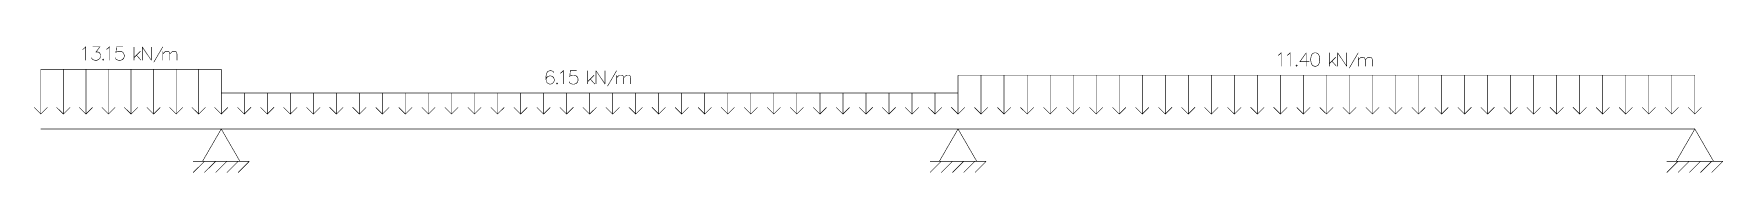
# Model space of a CAD drawing. Extents: x 1166 to 13607, y 3556 to 4491.
import ezdxf

# ---------------------------------------------------------------- set-up
doc = ezdxf.new("R2010")
doc.units = 0

msp = doc.modelspace()

# ---------------------------------------------------------------- linework, layer by layer
at = {"color": 176, "linetype": 'CONTINUOUS', "const_width": 4}
for points in [[(1525.40631, 4467.297337), (1534.862139, 4472.025375), (1549.045882, 4486.209488), (1549.045882, 4386.920694)], [(1601.052941, 4486.209488), (1653.060001, 4486.209488), (1624.692514, 4448.385186), (1638.876257, 4448.385186), (1648.332086, 4443.657148), (1653.060001, 4438.92911), (1657.787915, 4424.744996), (1657.787915, 4415.288921), (1653.060001, 4401.104807), (1643.604172, 4391.648732), (1629.420428, 4386.920694), (1615.236685, 4386.920694), (1601.052941, 4391.648732), (1596.325027, 4396.37677), (1591.597113, 4405.832845)], [(1700.339145, 4467.297337), (1709.794974, 4472.025375), (1723.978717, 4486.209488), (1723.978717, 4386.920694)], [(1823.264921, 4486.209488), (1775.985777, 4486.209488), (1771.257862, 4443.657148), (1775.985777, 4448.385186), (1790.16952, 4453.113223), (1804.353263, 4453.113223), (1818.537007, 4448.385186), (1827.992836, 4438.92911), (1832.72075, 4424.744996), (1832.72075, 4415.288921), (1827.992836, 4401.104807), (1818.537007, 4391.648732), (1804.353263, 4386.920694), (1790.16952, 4386.920694), (1775.985777, 4391.648732), (1771.257862, 4396.37677), (1766.529948, 4405.832845)], [(1903.639467, 4486.209488), (1903.639467, 4386.920694)], [(1965.102355, 4486.209488), (1965.102355, 4386.920694)], [(1965.102355, 4486.209488), (2031.293158, 4386.920694)], [(2031.293158, 4486.209488), (2031.293158, 4386.920694)], [(2050.204815, 4372.73658), (2116.395618, 4486.209488)], [(1676.699573, 4396.37677), (1671.971658, 4391.648732), (1676.699573, 4386.920694), (1681.427487, 4391.648732), (1676.699573, 4396.37677)], [(1950.918612, 4453.113223), (1903.639467, 4405.832845)], [(1922.551125, 4424.744996), (1955.646526, 4386.920694)], [(2116.395618, 4453.113223), (2116.395618, 4386.920694)], [(2116.395618, 4434.201072), (2130.579361, 4448.385186), (2140.03519, 4453.113223), (2154.218934, 4453.113223), (2163.674762, 4448.385186), (2168.402677, 4434.201072), (2168.402677, 4386.920694)], [(2168.402677, 4434.201072), (2182.58642, 4448.385186), (2192.042249, 4453.113223), (2206.225993, 4453.113223), (2215.681822, 4448.385186), (2220.409736, 4434.201072), (2220.409736, 4386.920694)], [(10328.224142, 4423.252878), (10337.679971, 4427.980916), (10351.863714, 4442.165029), (10351.863714, 4342.876235)], [(10394.414945, 4423.252878), (10403.870774, 4427.980916), (10418.054517, 4442.165029), (10418.054517, 4342.876235)], [(10465.333662, 4352.332311), (10460.605747, 4347.604273), (10465.333662, 4342.876235), (10470.061576, 4347.604273), (10465.333662, 4352.332311)], [(10536.252378, 4442.165029), (10488.973234, 4375.9725), (10559.891951, 4375.9725)], [(10536.252378, 4442.165029), (10536.252378, 4342.876235)], [(10597.715266, 4442.165029), (10583.531523, 4437.436991), (10574.075694, 4423.252878), (10569.34778, 4399.612689), (10569.34778, 4385.428576), (10574.075694, 4361.788386), (10583.531523, 4347.604273), (10597.715266, 4342.876235), (10607.171095, 4342.876235), (10621.354839, 4347.604273), (10630.810668, 4361.788386), (10635.538582, 4385.428576), (10635.538582, 4399.612689), (10630.810668, 4423.252878), (10621.354839, 4437.436991), (10607.171095, 4442.165029), (10597.715266, 4442.165029)], [(10706.457299, 4442.165029), (10706.457299, 4342.876235)], [(10753.736444, 4409.068765), (10706.457299, 4361.788386)], [(10725.368957, 4380.700538), (10758.464358, 4342.876235)], [(10767.920187, 4442.165029), (10767.920187, 4342.876235)], [(10767.920187, 4442.165029), (10834.11099, 4342.876235)], [(10834.11099, 4442.165029), (10834.11099, 4342.876235)], [(10853.022647, 4328.692122), (10919.21345, 4442.165029)], [(10919.21345, 4409.068765), (10919.21345, 4342.876235)], [(10919.21345, 4390.156613), (10933.397193, 4404.340727), (10942.853022, 4409.068765), (10957.036766, 4409.068765), (10966.492594, 4404.340727), (10971.220509, 4390.156613), (10971.220509, 4342.876235)], [(10971.220509, 4390.156613), (10985.404252, 4404.340727), (10994.860081, 4409.068765), (11009.043825, 4409.068765), (11018.499654, 4404.340727), (11023.227568, 4390.156613), (11023.227568, 4342.876235)], [(1218.000242, 3989.765517), (1218.000242, 4320.728164)], [(2546.727462, 4320.728164), (1218.000242, 4320.728164)], [(1384.091144, 3989.765517), (1384.091144, 4320.728164)], [(1550.182047, 3989.765517), (1550.182047, 4320.728164)], [(1716.272949, 3989.765517), (1716.272949, 4320.728164)], [(1882.363852, 3989.765517), (1882.363852, 4320.728164)], [(2048.454754, 3989.765517), (2048.454754, 4320.728164)], [(2214.545657, 3989.765517), (2214.545657, 4320.728164)], [(2380.636559, 3989.765517), (2380.636559, 4320.728164)], [(2546.727462, 3989.765517), (2546.727462, 4320.728164)], [(4994.782326, 4295.84754), (4990.054412, 4305.303615), (4975.870668, 4310.031653), (4966.414839, 4310.031653), (4952.231096, 4305.303615), (4942.775267, 4291.119502), (4938.047353, 4267.479313), (4938.047353, 4243.839124), (4942.775267, 4224.926972), (4952.231096, 4215.470897), (4966.414839, 4210.742859), (4971.142754, 4210.742859), (4985.326497, 4215.470897), (4994.782326, 4224.926972), (4999.510241, 4239.111086), (4999.510241, 4243.839124), (4994.782326, 4258.023237), (4985.326497, 4267.479313), (4971.142754, 4272.207351), (4966.414839, 4272.207351), (4952.231096, 4267.479313), (4942.775267, 4258.023237), (4938.047353, 4243.839124)], [(5042.061471, 4291.119502), (5051.5173, 4295.84754), (5065.701043, 4310.031653), (5065.701043, 4210.742859)], [(5164.987247, 4310.031653), (5117.708102, 4310.031653), (5112.980188, 4267.479313), (5117.708102, 4272.207351), (5131.891845, 4276.935388), (5146.075589, 4276.935388), (5160.259332, 4272.207351), (5169.715161, 4262.751275), (5174.443076, 4248.567161), (5174.443076, 4239.111086), (5169.715161, 4224.926972), (5160.259332, 4215.470897), (5146.075589, 4210.742859), (5131.891845, 4210.742859), (5117.708102, 4215.470897), (5112.980188, 4220.198935), (5108.252273, 4229.65501)], [(5245.361793, 4310.031653), (5245.361793, 4210.742859)], [(5292.640937, 4276.935388), (5245.361793, 4229.65501)], [(5264.27345, 4248.567161), (5297.368852, 4210.742859)], [(5306.824681, 4310.031653), (5306.824681, 4210.742859)], [(5306.824681, 4310.031653), (5373.015483, 4210.742859)], [(5373.015483, 4310.031653), (5373.015483, 4210.742859)], [(5391.927141, 4196.558745), (5458.117943, 4310.031653)], [(5458.117943, 4276.935388), (5458.117943, 4210.742859)], [(5458.117943, 4258.023237), (5472.301687, 4272.207351), (5481.757516, 4276.935388), (5495.941259, 4276.935388), (5505.397088, 4272.207351), (5510.125002, 4258.023237), (5510.125002, 4210.742859)], [(5510.125002, 4258.023237), (5524.308746, 4272.207351), (5533.764575, 4276.935388), (5547.948318, 4276.935388), (5557.404147, 4272.207351), (5562.132062, 4258.023237), (5562.132062, 4210.742859)], [(7972.36361, 3989.765517), (7972.36361, 4276.683706)], [(7972.36361, 4276.683706), (13397.999758, 4276.683706)], [(8141.91474, 3989.765517), (8141.91474, 4276.683706)], [(8311.465869, 3989.765517), (8311.465869, 4276.683706)], [(8481.016999, 3989.765517), (8481.016999, 4276.683706)], [(8650.568128, 3989.765517), (8650.568128, 4276.683706)], [(8820.119258, 3989.765517), (8820.119258, 4276.683706)], [(8989.670388, 3989.765517), (8989.670388, 4276.683706)], [(9159.221517, 3989.765517), (9159.221517, 4276.683706)], [(9328.772647, 3989.765517), (9328.772647, 4276.683706)], [(9498.323777, 3989.765517), (9498.323777, 4276.683706)], [(9667.874906, 3989.765517), (9667.874906, 4276.683706)], [(9837.426036, 3989.765517), (9837.426036, 4276.683706)], [(10006.977165, 3989.765517), (10006.977165, 4276.683706)], [(10176.528295, 3989.765517), (10176.528295, 4276.683706)], [(10346.079425, 3989.765517), (10346.079425, 4276.683706)], [(10515.630554, 3989.765517), (10515.630554, 4276.683706)], [(10685.181684, 3989.765517), (10685.181684, 4276.683706)], [(10854.732814, 3989.765517), (10854.732814, 4276.683706)], [(11024.283943, 3989.765517), (11024.283943, 4276.683706)], [(11193.835073, 3989.765517), (11193.835073, 4276.683706)], [(11363.386202, 3989.765517), (11363.386202, 4276.683706)], [(11532.937332, 3989.765517), (11532.937332, 4276.683706)], [(11702.488462, 3989.765517), (11702.488462, 4276.683706)], [(11872.039591, 3989.765517), (11872.039591, 4276.683706)], [(12041.590721, 3989.765517), (12041.590721, 4276.683706)], [(12211.141851, 3989.765517), (12211.141851, 4276.683706)], [(12380.69298, 3989.765517), (12380.69298, 4276.683706)], [(12550.24411, 3989.765517), (12550.24411, 4276.683706)], [(12719.79524, 3989.765517), (12719.79524, 4276.683706)], [(12889.346369, 3989.765517), (12889.346369, 4276.683706)], [(13058.897499, 3989.765517), (13058.897499, 4276.683706)], [(13228.448628, 3989.765517), (13228.448628, 4276.683706)], [(13397.999758, 3989.765517), (13397.999758, 4276.683706)], [(2546.727462, 3989.765517), (2546.727462, 4144.550329)], [(2546.727462, 4144.550329), (7972.36361, 4144.550329)], [(2716.278592, 3989.765517), (2716.278592, 4144.550329)], [(2885.829721, 3989.765517), (2885.829721, 4144.550329)], [(3055.380851, 3989.765517), (3055.380851, 4144.550329)], [(3224.93198, 3989.765517), (3224.93198, 4144.550329)], [(3394.48311, 3989.765517), (3394.48311, 4144.550329)], [(3564.03424, 3989.765517), (3564.03424, 4144.550329)], [(3733.585369, 3989.765517), (3733.585369, 4144.550329)], [(3903.136499, 3989.765517), (3903.136499, 4144.550329)], [(4072.687629, 3989.765517), (4072.687629, 4144.550329)], [(4242.238758, 3989.765517), (4242.238758, 4144.550329)], [(4411.789888, 3989.765517), (4411.789888, 4144.550329)], [(4581.341017, 3989.765517), (4581.341017, 4144.550329)], [(4750.892147, 3989.765517), (4750.892147, 4144.550329)], [(4920.443277, 3989.765517), (4920.443277, 4144.550329)], [(5018.421898, 4220.198935), (5013.693984, 4215.470897), (5018.421898, 4210.742859), (5023.149813, 4215.470897), (5018.421898, 4220.198935)], [(5089.994406, 3989.765517), (5089.994406, 4144.550329)], [(5259.545536, 3989.765517), (5259.545536, 4144.550329)], [(5429.096666, 3989.765517), (5429.096666, 4144.550329)], [(5598.647795, 3989.765517), (5598.647795, 4144.550329)], [(5768.198925, 3989.765517), (5768.198925, 4144.550329)], [(5937.750054, 3989.765517), (5937.750054, 4144.550329)], [(6107.301184, 3989.765517), (6107.301184, 4144.550329)], [(6276.852314, 3989.765517), (6276.852314, 4144.550329)], [(6446.403443, 3989.765517), (6446.403443, 4144.550329)], [(6615.954573, 3989.765517), (6615.954573, 4144.550329)], [(6785.505703, 3989.765517), (6785.505703, 4144.550329)], [(6955.056832, 3989.765517), (6955.056832, 4144.550329)], [(7124.607962, 3989.765517), (7124.607962, 4144.550329)], [(7294.159091, 3989.765517), (7294.159091, 4144.550329)], [(7463.710221, 3989.765517), (7463.710221, 4144.550329)], [(7633.261351, 3989.765517), (7633.261351, 4144.550329)], [(7802.81248, 3989.765517), (7802.81248, 4144.550329)], [(7972.36361, 3989.765517), (7972.36361, 4144.550329)], [(1267.643344, 4039.409914), (1218.000242, 3989.765517), (1168.35714, 4039.409914)], [(1433.734246, 4039.409914), (1384.091144, 3989.765517), (1334.448043, 4039.409914)], [(1599.825149, 4039.409914), (1550.182047, 3989.765517), (1500.538945, 4039.409914)], [(1765.916051, 4039.409914), (1716.272949, 3989.765517), (1666.629848, 4039.409914)], [(1932.006954, 4039.409914), (1882.363852, 3989.765517), (1832.72075, 4039.409914)], [(2098.097856, 4039.409914), (2048.454754, 3989.765517), (1998.811653, 4039.409914)], [(2264.188759, 4039.409914), (2214.545657, 3989.765517), (2164.902555, 4039.409914)], [(2430.279661, 4039.409914), (2380.636559, 3989.765517), (2330.993458, 4039.409914)], [(2596.370564, 4039.409914), (2546.727462, 3989.765517), (2497.08436, 4039.409914)], [(2596.370564, 4039.409914), (2546.727462, 3989.765517), (2497.08436, 4039.409914)], [(2765.921693, 4039.409914), (2716.278592, 3989.765517), (2666.63549, 4039.409914)], [(2935.472823, 4039.409914), (2885.829721, 3989.765517), (2836.186619, 4039.409914)], [(3105.023953, 4039.409914), (3055.380851, 3989.765517), (3005.737749, 4039.409914)], [(3274.575082, 4039.409914), (3224.93198, 3989.765517), (3175.288879, 4039.409914)], [(3444.126212, 4039.409914), (3394.48311, 3989.765517), (3344.840008, 4039.409914)], [(3613.677342, 4039.409914), (3564.03424, 3989.765517), (3514.391138, 4039.409914)], [(3783.228471, 4039.409914), (3733.585369, 3989.765517), (3683.942267, 4039.409914)], [(3952.779601, 4039.409914), (3903.136499, 3989.765517), (3853.493397, 4039.409914)], [(4122.33073, 4039.409914), (4072.687629, 3989.765517), (4023.044527, 4039.409914)], [(4291.88186, 4039.409914), (4242.238758, 3989.765517), (4192.595656, 4039.409914)], [(4461.43299, 4039.409914), (4411.789888, 3989.765517), (4362.146786, 4039.409914)], [(4630.984119, 4039.409914), (4581.341017, 3989.765517), (4531.697916, 4039.409914)], [(4800.535249, 4039.409914), (4750.892147, 3989.765517), (4701.249045, 4039.409914)], [(4970.086379, 4039.409914), (4920.443277, 3989.765517), (4870.800175, 4039.409914)], [(5139.637508, 4039.409914), (5089.994406, 3989.765517), (5040.351304, 4039.409914)], [(5309.188638, 4039.409914), (5259.545536, 3989.765517), (5209.902434, 4039.409914)], [(5478.739767, 4039.409914), (5429.096666, 3989.765517), (5379.453564, 4039.409914)], [(5648.290897, 4039.409914), (5598.647795, 3989.765517), (5549.004693, 4039.409914)], [(5817.842027, 4039.409914), (5768.198925, 3989.765517), (5718.555823, 4039.409914)], [(5987.393156, 4039.409914), (5937.750054, 3989.765517), (5888.106953, 4039.409914)], [(6156.944286, 4039.409914), (6107.301184, 3989.765517), (6057.658082, 4039.409914)], [(6326.495416, 4039.409914), (6276.852314, 3989.765517), (6227.209212, 4039.409914)], [(6496.046545, 4039.409914), (6446.403443, 3989.765517), (6396.760341, 4039.409914)], [(6665.597675, 4039.409914), (6615.954573, 3989.765517), (6566.311471, 4039.409914)], [(6835.148804, 4039.409914), (6785.505703, 3989.765517), (6735.862601, 4039.409914)], [(7004.699934, 4039.409914), (6955.056832, 3989.765517), (6905.41373, 4039.409914)], [(7174.251064, 4039.409914), (7124.607962, 3989.765517), (7074.96486, 4039.409914)], [(7343.802193, 4039.409914), (7294.159091, 3989.765517), (7244.51599, 4039.409914)], [(7513.353323, 4039.409914), (7463.710221, 3989.765517), (7414.067119, 4039.409914)], [(7682.904453, 4039.409914), (7633.261351, 3989.765517), (7583.618249, 4039.409914)], [(7852.455582, 4039.409914), (7802.81248, 3989.765517), (7753.169378, 4039.409914)], [(8022.006712, 4039.409914), (7972.36361, 3989.765517), (7922.720508, 4039.409914)], [(8022.006712, 4039.409914), (7972.36361, 3989.765517), (7922.720508, 4039.409914)], [(8191.557841, 4039.409914), (8141.91474, 3989.765517), (8092.271638, 4039.409914)], [(8361.108971, 4039.409914), (8311.465869, 3989.765517), (8261.822767, 4039.409914)], [(8530.660101, 4039.409914), (8481.016999, 3989.765517), (8431.373897, 4039.409914)], [(8700.21123, 4039.409914), (8650.568128, 3989.765517), (8600.925027, 4039.409914)], [(8869.76236, 4039.409914), (8820.119258, 3989.765517), (8770.476156, 4039.409914)], [(9039.31349, 4039.409914), (8989.670388, 3989.765517), (8940.027286, 4039.409914)], [(9208.864619, 4039.409914), (9159.221517, 3989.765517), (9109.578415, 4039.409914)], [(9378.415749, 4039.409914), (9328.772647, 3989.765517), (9279.129545, 4039.409914)], [(9547.966878, 4039.409914), (9498.323777, 3989.765517), (9448.680675, 4039.409914)], [(9717.518008, 4039.409914), (9667.874906, 3989.765517), (9618.231804, 4039.409914)], [(9887.069138, 4039.409914), (9837.426036, 3989.765517), (9787.782934, 4039.409914)], [(10056.620267, 4039.409914), (10006.977165, 3989.765517), (9957.334064, 4039.409914)], [(10226.171397, 4039.409914), (10176.528295, 3989.765517), (10126.885193, 4039.409914)], [(10395.722527, 4039.409914), (10346.079425, 3989.765517), (10296.436323, 4039.409914)], [(10565.273656, 4039.409914), (10515.630554, 3989.765517), (10465.987453, 4039.409914)], [(10734.824786, 4039.409914), (10685.181684, 3989.765517), (10635.538582, 4039.409914)], [(10904.375915, 4039.409914), (10854.732814, 3989.765517), (10805.089712, 4039.409914)], [(11073.927045, 4039.409914), (11024.283943, 3989.765517), (10974.640841, 4039.409914)], [(11243.478175, 4039.409914), (11193.835073, 3989.765517), (11144.191971, 4039.409914)], [(11413.029304, 4039.409914), (11363.386202, 3989.765517), (11313.743101, 4039.409914)], [(11582.580434, 4039.409914), (11532.937332, 3989.765517), (11483.29423, 4039.409914)], [(11752.131564, 4039.409914), (11702.488462, 3989.765517), (11652.84536, 4039.409914)], [(11921.682693, 4039.409914), (11872.039591, 3989.765517), (11822.39649, 4039.409914)], [(12091.233823, 4039.409914), (12041.590721, 3989.765517), (11991.947619, 4039.409914)], [(12260.784952, 4039.409914), (12211.141851, 3989.765517), (12161.498749, 4039.409914)], [(12430.336082, 4039.409914), (12380.69298, 3989.765517), (12331.049878, 4039.409914)], [(12599.887212, 4039.409914), (12550.24411, 3989.765517), (12500.601008, 4039.409914)], [(12769.438341, 4039.409914), (12719.79524, 3989.765517), (12670.152138, 4039.409914)], [(12938.989471, 4039.409914), (12889.346369, 3989.765517), (12839.703267, 4039.409914)], [(13108.540601, 4039.409914), (13058.897499, 3989.765517), (13009.254397, 4039.409914)], [(13278.09173, 4039.409914), (13228.448628, 3989.765517), (13178.805527, 4039.409914)], [(13447.64286, 4039.409914), (13397.999758, 3989.765517), (13348.356656, 4039.409914)]]:
    msp.add_lwpolyline(points, dxfattribs=at)
at = {"color": 56, "linetype": 'CONTINUOUS', "const_width": 4}
for points in [[(2546.727462, 3879.444635), (1218.000242, 3879.444635)], [(2546.727462, 3879.444635), (7972.36361, 3879.444635)], [(7972.36361, 3879.444635), (13397.999758, 3879.444635)]]:
    msp.add_lwpolyline(points, dxfattribs=at)
at = {"color": 96, "linetype": 'CONTINUOUS', "const_width": 4}
for points in [[(2408.831336, 3640.593029), (2546.727462, 3879.444635), (2684.623588, 3640.593029)], [(7834.467484, 3640.593029), (7972.36361, 3879.444635), (8110.259736, 3640.593029)], [(13260.103632, 3640.593029), (13397.999758, 3879.444635), (13535.895884, 3640.593029)], [(2339.885341, 3640.593029), (2753.569583, 3640.593029)], [(2422.623844, 3640.593029), (2339.885341, 3557.852368)], [(2505.362347, 3640.593029), (2422.623844, 3557.852368)], [(2588.10085, 3640.593029), (2505.362347, 3557.852368)], [(2670.839353, 3640.593029), (2588.10085, 3557.852368)], [(2753.577857, 3640.593029), (2670.839353, 3557.852368)], [(7765.521489, 3640.593029), (8179.205731, 3640.593029)], [(7848.259992, 3640.593029), (7765.521489, 3557.852368)], [(7930.998495, 3640.593029), (7848.259992, 3557.852368)], [(8013.736998, 3640.593029), (7930.998495, 3557.852368)], [(8096.475502, 3640.593029), (8013.736998, 3557.852368)], [(8179.214005, 3640.593029), (8096.475502, 3557.852368)], [(13191.157637, 3640.593029), (13604.841879, 3640.593029)], [(13273.89614, 3640.593029), (13191.157637, 3557.852368)], [(13356.634643, 3640.593029), (13273.89614, 3557.852368)], [(13439.373146, 3640.593029), (13356.634643, 3557.852368)], [(13522.11165, 3640.593029), (13439.373146, 3557.852368)], [(13604.850153, 3640.593029), (13522.11165, 3557.852368)]]:
    msp.add_lwpolyline(points, dxfattribs=at)

doc.saveas('drawing.dxf')
